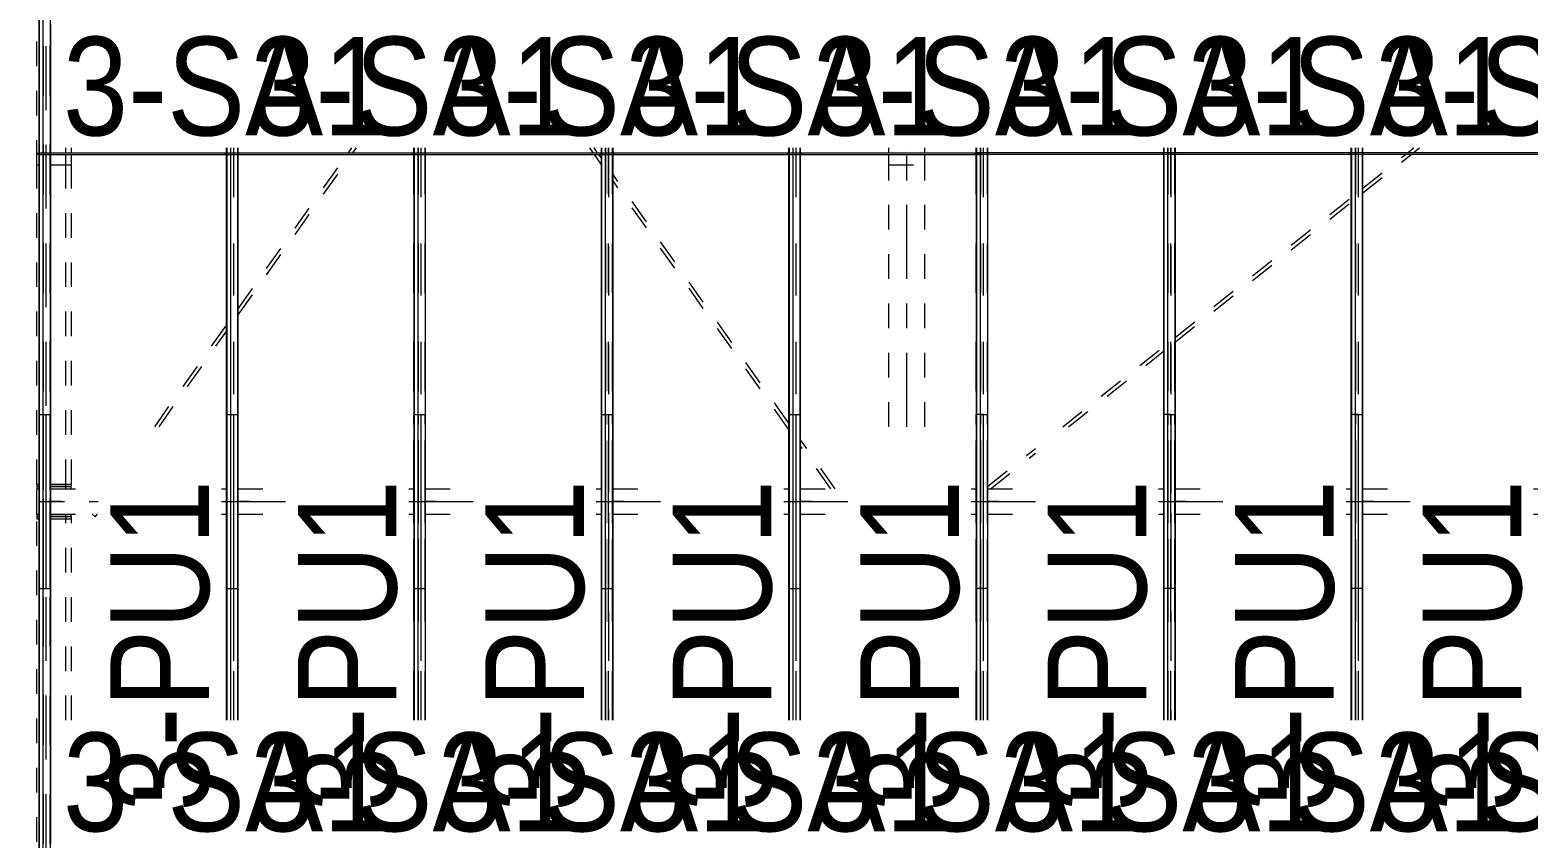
# Model space of a CAD drawing. Header units: millimetres. Extents: x -183 to 639, y -32 to 542.
# Drawn here: x 160.4 to 221.2, y 73 to 105.8 of the extents above; entities that cross this region are included whole.
import ezdxf

# ---------------------------------------------------------------- set-up
doc = ezdxf.new("R2010")
doc.units = ezdxf.units.MM
for name, pattern in [('XKITLINE00', [0]), ('XKITLINE01', [4, 1, -1, 1, -1]), ('XKITLINE02', [4, 2, -2]), ('XKITLINE03', [6, 3, -1, 1, -1])]:
    doc.linetypes.add(name, pattern=pattern)
for name, color, linetype, lineweight in [('Part', 2, 'Continuous', 0), ('PartMark', 7, 'Continuous', 0), ('S-grid', 1, 'Continuous', 0)]:
    doc.layers.add(name, color=color, linetype=linetype, lineweight=lineweight)
doc.styles.add('ARIAL', font='ARIAL.TTF')

# ---------------------------------------------------------------- blocks, each defined once
blk = doc.blocks.new('*A826')
at = {"layer": 'S-grid', "color": 1, "linetype": 'XKITLINE03', "lineweight": 0}
for p in [(196.01, 89.705), (196.01, 101.028)]:
    blk.add_line(p, (196.01, 101.028), dxfattribs=at)
blk = doc.blocks.new('*A886')
at = {"layer": 'Part', "color": 2, "linetype": 'XKITLINE00', "lineweight": 0}
for p, q in [((191.216, 101.028), (191.216, 100.828)), ((191.226, 101.028), (191.226, 100.828)), ((191.235, 101.028), (191.235, 100.828)), ((191.395, 83.146), (191.395, 101.028)), ((191.687, 83.146), (191.687, 101.028)), ((191.697, 83.146), (191.697, 101.028)), ((191.216, 100.758), (191.216, 83.146)), ((191.226, 100.758), (191.226, 83.146)), ((191.235, 100.758), (191.235, 83.146)), ((191.216, 83.146), (191.697, 83.146))]:
    blk.add_line(p, q, dxfattribs=at)
at = {"layer": 'Part', "color": 7, "linetype": 'XKITLINE02', "lineweight": 0}
for p, q in [((191.225, 83.146), (191.225, 101.028)), ((191.406, 83.146), (191.406, 101.028)), ((191.506, 101.028), (191.506, 83.146)), ((191.518, 83.146), (191.518, 101.028)), ((191.678, 83.146), (191.678, 101.028)), ((191.686, 83.146), (191.686, 101.028)), ((191.216, 100.828), (191.216, 100.758)), ((191.226, 100.828), (191.226, 100.758)), ((191.235, 100.828), (191.235, 100.758))]:
    blk.add_line(p, q, dxfattribs=at)
blk = doc.blocks.new('*A887')
at = {"layer": 'Part', "color": 2, "linetype": 'XKITLINE00', "lineweight": 0}
for p, q in [((183.611, 101.028), (183.611, 100.828)), ((183.621, 101.028), (183.621, 100.828)), ((183.63, 101.028), (183.63, 100.828)), ((183.79, 83.146), (183.79, 101.028)), ((184.082, 83.146), (184.082, 101.028)), ((184.092, 83.146), (184.092, 101.028)), ((183.611, 100.758), (183.611, 83.146)), ((183.621, 100.758), (183.621, 83.146)), ((183.63, 100.758), (183.63, 83.146)), ((183.611, 83.146), (184.092, 83.146))]:
    blk.add_line(p, q, dxfattribs=at)
at = {"layer": 'Part', "color": 7, "linetype": 'XKITLINE02', "lineweight": 0}
for p, q in [((183.62, 83.146), (183.62, 101.028)), ((183.802, 83.146), (183.802, 101.028)), ((183.901, 101.028), (183.901, 83.146)), ((183.913, 83.146), (183.913, 101.028)), ((184.073, 83.146), (184.073, 101.028)), ((184.081, 83.146), (184.081, 101.028)), ((183.611, 100.828), (183.611, 100.758)), ((183.621, 100.828), (183.621, 100.758)), ((183.63, 100.828), (183.63, 100.758))]:
    blk.add_line(p, q, dxfattribs=at)
blk = doc.blocks.new('*A888')
at = {"layer": 'Part', "color": 2, "linetype": 'XKITLINE00', "lineweight": 0}
for p, q in [((176.006, 101.028), (176.006, 100.828)), ((176.017, 101.028), (176.017, 100.828)), ((176.025, 101.028), (176.025, 100.828)), ((176.185, 83.146), (176.185, 101.028)), ((176.478, 83.146), (176.478, 101.028)), ((176.487, 83.146), (176.487, 101.028)), ((176.006, 100.758), (176.006, 83.146)), ((176.017, 100.758), (176.017, 83.146)), ((176.025, 100.758), (176.025, 83.146)), ((176.006, 83.146), (176.487, 83.146))]:
    blk.add_line(p, q, dxfattribs=at)
at = {"layer": 'Part', "color": 7, "linetype": 'XKITLINE02', "lineweight": 0}
for p, q in [((176.015, 83.146), (176.015, 101.028)), ((176.197, 83.146), (176.197, 101.028)), ((176.296, 101.028), (176.296, 83.146)), ((176.308, 83.146), (176.308, 101.028)), ((176.468, 83.146), (176.468, 101.028)), ((176.476, 83.146), (176.476, 101.028)), ((176.006, 100.828), (176.006, 100.758)), ((176.017, 100.828), (176.017, 100.758)), ((176.025, 100.828), (176.025, 100.758))]:
    blk.add_line(p, q, dxfattribs=at)
blk = doc.blocks.new('*A889')
at = {"layer": 'Part', "color": 2, "linetype": 'XKITLINE00', "lineweight": 0}
for p, q in [((168.401, 101.028), (168.401, 100.828)), ((168.412, 101.028), (168.412, 100.828)), ((168.42, 101.028), (168.42, 100.828)), ((168.58, 83.146), (168.58, 101.028)), ((168.873, 83.146), (168.873, 101.028)), ((168.882, 83.146), (168.882, 101.028)), ((168.401, 100.758), (168.401, 83.146)), ((168.412, 100.758), (168.412, 83.146)), ((168.42, 100.758), (168.42, 83.146)), ((168.401, 83.146), (168.882, 83.146))]:
    blk.add_line(p, q, dxfattribs=at)
at = {"layer": 'Part', "color": 7, "linetype": 'XKITLINE02', "lineweight": 0}
for p, q in [((168.41, 83.146), (168.41, 101.028)), ((168.592, 83.146), (168.592, 101.028)), ((168.691, 101.028), (168.691, 83.146)), ((168.703, 83.146), (168.703, 101.028)), ((168.863, 83.146), (168.863, 101.028)), ((168.871, 83.146), (168.871, 101.028)), ((168.401, 100.828), (168.401, 100.758)), ((168.412, 100.828), (168.412, 100.758)), ((168.42, 100.828), (168.42, 100.758))]:
    blk.add_line(p, q, dxfattribs=at)
blk = doc.blocks.new('*A890')
at = {"layer": 'Part', "color": 7, "linetype": 'XKITLINE02', "lineweight": 0}
for p, q in [((160.806, 83.146), (160.806, 132.558)), ((160.987, 83.146), (160.987, 132.558)), ((161.086, 132.558), (161.086, 83.146)), ((161.098, 83.146), (161.098, 132.558)), ((161.258, 83.146), (161.258, 132.558)), ((161.266, 83.146), (161.266, 132.558)), ((160.796, 100.828), (160.796, 100.758)), ((160.807, 100.828), (160.807, 100.758)), ((160.815, 100.828), (160.815, 100.758))]:
    blk.add_line(p, q, dxfattribs=at)
at = {"layer": 'Part', "color": 2, "linetype": 'XKITLINE00', "lineweight": 0}
for p, q in [((160.975, 83.146), (160.975, 132.558)), ((161.268, 83.146), (161.268, 132.558)), ((160.796, 115.206), (160.796, 100.828)), ((160.807, 115.206), (160.807, 100.828)), ((160.815, 115.206), (160.815, 100.828)), ((161.277, 101.028), (161.277, 106.028)), ((161.277, 83.146), (161.277, 101.028)), ((160.796, 100.758), (160.796, 83.146)), ((160.807, 100.758), (160.807, 83.146)), ((160.815, 100.758), (160.815, 83.146)), ((160.796, 83.146), (161.277, 83.146))]:
    blk.add_line(p, q, dxfattribs=at)
blk = doc.blocks.new('*A893')
at = {"layer": 'Part', "color": 2, "linetype": 'XKITLINE00', "lineweight": 0}
for p, q in [((206.426, 101.028), (206.426, 100.828)), ((206.436, 101.028), (206.436, 100.828)), ((206.444, 101.028), (206.444, 100.828)), ((206.605, 83.146), (206.605, 101.028)), ((206.897, 83.146), (206.897, 101.028)), ((206.906, 83.146), (206.906, 101.028)), ((206.426, 100.758), (206.426, 83.146)), ((206.436, 100.758), (206.436, 83.146)), ((206.444, 100.758), (206.444, 83.146)), ((206.906, 83.146), (206.426, 83.146))]:
    blk.add_line(p, q, dxfattribs=at)
at = {"layer": 'Part', "color": 7, "linetype": 'XKITLINE02', "lineweight": 0}
for p, q in [((206.435, 83.146), (206.435, 101.028)), ((206.616, 83.146), (206.616, 101.028)), ((206.716, 101.028), (206.716, 83.146)), ((206.727, 83.146), (206.727, 101.028)), ((206.888, 83.146), (206.888, 101.028)), ((206.896, 83.146), (206.896, 101.028)), ((206.426, 100.828), (206.426, 100.758)), ((206.436, 100.828), (206.436, 100.758)), ((206.444, 100.828), (206.444, 100.758))]:
    blk.add_line(p, q, dxfattribs=at)
blk = doc.blocks.new('*A897')
at = {"layer": 'Part', "color": 2, "linetype": 'XKITLINE00', "lineweight": 0}
for p, q in [((214.03, 101.028), (214.03, 100.828)), ((214.041, 101.028), (214.041, 100.828)), ((214.049, 101.028), (214.049, 100.828)), ((214.209, 83.146), (214.209, 101.028)), ((214.502, 83.146), (214.502, 101.028)), ((214.511, 83.146), (214.511, 101.028)), ((214.03, 100.758), (214.03, 83.146)), ((214.041, 100.758), (214.041, 83.146)), ((214.049, 100.758), (214.049, 83.146)), ((214.511, 83.146), (214.03, 83.146))]:
    blk.add_line(p, q, dxfattribs=at)
at = {"layer": 'Part', "color": 7, "linetype": 'XKITLINE02', "lineweight": 0}
for p, q in [((214.04, 83.146), (214.04, 101.028)), ((214.221, 83.146), (214.221, 101.028)), ((214.321, 101.028), (214.321, 83.146)), ((214.332, 83.146), (214.332, 101.028)), ((214.492, 83.146), (214.492, 101.028)), ((214.501, 83.146), (214.501, 101.028)), ((214.03, 100.828), (214.03, 100.758)), ((214.041, 100.828), (214.041, 100.758)), ((214.049, 100.828), (214.049, 100.758))]:
    blk.add_line(p, q, dxfattribs=at)
blk = doc.blocks.new('*A898')
at = {"layer": 'Part', "color": 2, "linetype": 'XKITLINE00', "lineweight": 0}
for p, q in [((198.821, 101.028), (198.821, 100.828)), ((198.831, 101.028), (198.831, 100.828)), ((198.839, 101.028), (198.839, 100.828)), ((199, 83.146), (199, 101.028)), ((199.292, 83.146), (199.292, 101.028)), ((199.301, 83.146), (199.301, 101.028)), ((198.821, 100.758), (198.821, 83.146)), ((198.831, 100.758), (198.831, 83.146)), ((198.839, 100.758), (198.839, 83.146)), ((199.301, 83.146), (198.821, 83.146))]:
    blk.add_line(p, q, dxfattribs=at)
at = {"layer": 'Part', "color": 7, "linetype": 'XKITLINE02', "lineweight": 0}
for p, q in [((198.83, 83.146), (198.83, 101.028)), ((199.011, 83.146), (199.011, 101.028)), ((199.111, 101.028), (199.111, 83.146)), ((199.122, 83.146), (199.122, 101.028)), ((199.283, 83.146), (199.283, 101.028)), ((199.291, 83.146), (199.291, 101.028)), ((198.821, 100.828), (198.821, 100.758)), ((198.831, 100.828), (198.831, 100.758)), ((198.839, 100.828), (198.839, 100.758))]:
    blk.add_line(p, q, dxfattribs=at)
blk = doc.blocks.new('*A902')
at = {"layer": 'S-grid', "color": 1, "linetype": 'XKITLINE03', "lineweight": 0}
for p, q in [((144.834, 86.676), (163.201, 86.676)), ((168.201, 86.676), (170.806, 86.676)), ((175.806, 86.676), (178.411, 86.676)), ((183.411, 86.676), (186.016, 86.676)), ((191.016, 86.676), (193.621, 86.676)), ((198.621, 86.676), (201.226, 86.676)), ((206.226, 86.676), (208.83, 86.676)), ((213.83, 86.676), (216.435, 86.676))]:
    blk.add_line(p, q, dxfattribs=at)
blk = doc.blocks.new('*A905')
at = {"layer": 'Part', "color": 4, "linetype": 'XKITLINE01', "lineweight": 0}
for p, q in [((183.285, 100.828), (183.144, 101.028)), ((183.465, 100.828), (183.323, 101.028)), ((183.611, 100.368), (183.335, 100.758)), ((183.611, 100.622), (183.515, 100.758)), ((191.216, 89.861), (184.092, 99.941)), ((191.216, 89.608), (184.092, 99.688)), ((193.104, 87.19), (191.697, 89.181)), ((192.924, 87.19), (191.697, 88.927))]:
    blk.add_line(p, q, dxfattribs=at)
blk = doc.blocks.new('*A906')
at = {"layer": 'Part', "color": 4, "linetype": 'XKITLINE01', "lineweight": 0}
for p, q in [((173.357, 100.828), (173.499, 101.028)), ((173.537, 100.828), (173.678, 101.028)), ((168.882, 94.496), (173.307, 100.758)), ((168.882, 94.242), (173.487, 100.758)), ((165.496, 89.705), (168.401, 93.816)), ((165.675, 89.705), (168.401, 93.562)), ((162.978, 86.143), (162.991, 86.161)), ((162.978, 86.143), (162.982, 86.137)), ((162.982, 86.137), (163.001, 86.121)), ((163.001, 86.121), (163.03, 86.1)), ((163.03, 86.1), (163.061, 86.079)), ((163.061, 86.079), (163.085, 86.063)), ((163.085, 86.063), (163.097, 86.058)), ((163.097, 86.058), (163.17, 86.161))]:
    blk.add_line(p, q, dxfattribs=at)
blk = doc.blocks.new('*A907')
at = {"layer": 'Part', "color": 4, "linetype": 'XKITLINE01', "lineweight": 0}
for p, q in [((160.719, 100.337), (160.719, 135.573)), ((161.889, 100.828), (161.889, 101.028)), ((161.894, 100.828), (161.894, 101.028)), ((160.719, 100.337), (160.796, 100.337)), ((161.277, 100.337), (161.889, 100.337)), ((161.889, 100.337), (161.889, 100.758)), ((161.889, 100.337), (161.894, 100.337)), ((161.894, 100.337), (161.894, 100.758))]:
    blk.add_line(p, q, dxfattribs=at)
blk = doc.blocks.new('*A908')
at = {"layer": 'Part', "color": 4, "linetype": 'XKITLINE01', "lineweight": 0}
for p, q in [((162.116, 100.828), (162.116, 101.028)), ((162.121, 100.828), (162.121, 101.028)), ((161.894, 100.337), (162.116, 100.337)), ((162.116, 100.337), (162.116, 100.758)), ((162.116, 100.337), (162.121, 100.337)), ((162.121, 100.337), (162.121, 100.758))]:
    blk.add_line(p, q, dxfattribs=at)
blk = doc.blocks.new('*A911')
at = {"layer": 'Part', "color": 4, "linetype": 'XKITLINE01', "lineweight": 0}
for p, q in [((216.325, 100.828), (216.576, 101.028)), ((216.56, 100.828), (216.812, 101.028)), ((214.511, 99.387), (216.236, 100.758)), ((214.511, 99.199), (216.472, 100.758)), ((206.906, 93.34), (214.03, 99.004)), ((206.906, 93.152), (214.03, 98.817)), ((202.335, 89.705), (206.426, 92.958)), ((202.571, 89.705), (206.426, 92.77)), ((199.301, 87.293), (201.226, 88.823)), ((199.408, 87.19), (201.226, 88.636))]:
    blk.add_line(p, q, dxfattribs=at)
blk = doc.blocks.new('*A912')
at = {"layer": 'Part', "color": 4, "linetype": 'XKITLINE01', "lineweight": 0}
for p, q in [((195.275, 100.828), (195.275, 101.028)), ((196.746, 100.828), (196.746, 101.028)), ((195.275, 100.337), (195.275, 100.758)), ((195.275, 100.337), (196.746, 100.337)), ((196.746, 100.337), (196.746, 100.758))]:
    blk.add_line(p, q, dxfattribs=at)
blk = doc.blocks.new('*A914')
at = {"layer": 'Part', "color": 4, "linetype": 'XKITLINE01', "lineweight": 0}
for p, q in [((195.275, 89.705), (195.275, 100.337)), ((195.275, 100.337), (196.746, 100.337)), ((196.746, 89.705), (196.746, 100.337))]:
    blk.add_line(p, q, dxfattribs=at)
blk = doc.blocks.new('*A959')
at = {"layer": 'Part', "color": 2, "linetype": 'XKITLINE00', "lineweight": 0}
for p, q in [((191.216, 90.205), (191.395, 90.205)), ((191.216, 90.205), (191.216, 77.793)), ((191.226, 90.205), (191.226, 77.793)), ((191.235, 90.205), (191.235, 77.793)), ((191.395, 90.205), (191.697, 90.205)), ((191.395, 77.793), (191.395, 90.205)), ((191.687, 77.793), (191.687, 90.205)), ((191.697, 77.793), (191.697, 90.205)), ((191.697, 77.793), (191.697, 90.205)), ((191.395, 77.793), (191.395, 77.793)), ((191.687, 77.793), (191.687, 77.793)), ((191.697, 77.793), (191.697, 77.793)), ((191.697, 77.793), (191.697, 77.793))]:
    blk.add_line(p, q, dxfattribs=at)
at = {"layer": 'Part', "color": 7, "linetype": 'XKITLINE02', "lineweight": 0}
for p, q in [((191.225, 77.793), (191.225, 90.205)), ((191.406, 77.793), (191.406, 90.205)), ((191.506, 90.205), (191.506, 77.793)), ((191.518, 77.793), (191.518, 90.205)), ((191.678, 77.793), (191.678, 90.205)), ((191.686, 77.793), (191.686, 90.205)), ((191.225, 77.793), (191.225, 77.793)), ((191.406, 77.793), (191.406, 77.793)), ((191.518, 77.793), (191.518, 77.793)), ((191.678, 77.793), (191.678, 77.793)), ((191.686, 77.793), (191.686, 77.793))]:
    blk.add_line(p, q, dxfattribs=at)
blk = doc.blocks.new('*A961')
at = {"layer": 'Part', "color": 2, "linetype": 'XKITLINE00', "lineweight": 0}
for p, q in [((183.611, 90.205), (183.79, 90.205)), ((183.611, 90.205), (183.611, 77.793)), ((183.621, 90.205), (183.621, 77.793)), ((183.63, 90.205), (183.63, 77.793)), ((183.79, 90.205), (184.092, 90.205)), ((183.79, 77.793), (183.79, 90.205)), ((184.082, 77.793), (184.082, 90.205)), ((184.092, 77.793), (184.092, 90.205)), ((183.79, 77.793), (183.79, 77.793)), ((184.082, 77.793), (184.082, 77.793)), ((184.092, 77.793), (184.092, 77.793))]:
    blk.add_line(p, q, dxfattribs=at)
at = {"layer": 'Part', "color": 7, "linetype": 'XKITLINE02', "lineweight": 0}
for p, q in [((183.62, 77.793), (183.62, 90.205)), ((183.802, 77.793), (183.802, 90.205)), ((183.901, 90.205), (183.901, 77.793)), ((183.913, 77.793), (183.913, 90.205)), ((184.073, 77.793), (184.073, 90.205)), ((184.081, 77.793), (184.081, 90.205)), ((183.62, 77.793), (183.62, 77.793)), ((183.802, 77.793), (183.802, 77.793)), ((183.913, 77.793), (183.913, 77.793)), ((184.073, 77.793), (184.073, 77.793)), ((184.081, 77.793), (184.081, 77.793))]:
    blk.add_line(p, q, dxfattribs=at)
blk = doc.blocks.new('*A963')
at = {"layer": 'Part', "color": 2, "linetype": 'XKITLINE00', "lineweight": 0}
for p, q in [((176.006, 90.205), (176.185, 90.205)), ((176.006, 90.205), (176.006, 77.793)), ((176.017, 90.205), (176.017, 77.793)), ((176.025, 90.205), (176.025, 77.793)), ((176.185, 90.205), (176.487, 90.205)), ((176.185, 77.793), (176.185, 90.205)), ((176.478, 77.793), (176.478, 90.205)), ((176.487, 77.793), (176.487, 90.205)), ((176.487, 77.793), (176.487, 90.205)), ((176.487, 77.793), (176.487, 77.793))]:
    blk.add_line(p, q, dxfattribs=at)
at = {"layer": 'Part', "color": 7, "linetype": 'XKITLINE02', "lineweight": 0}
for p, q in [((176.015, 77.793), (176.015, 90.205)), ((176.197, 77.793), (176.197, 90.205)), ((176.296, 90.205), (176.296, 77.793)), ((176.308, 77.793), (176.308, 90.205)), ((176.468, 77.793), (176.468, 90.205)), ((176.476, 77.793), (176.476, 90.205))]:
    blk.add_line(p, q, dxfattribs=at)
blk = doc.blocks.new('*A965')
at = {"layer": 'Part', "color": 2, "linetype": 'XKITLINE00', "lineweight": 0}
for p, q in [((168.401, 90.205), (168.58, 90.205)), ((168.401, 90.205), (168.401, 77.793)), ((168.412, 90.205), (168.412, 77.793)), ((168.42, 90.205), (168.42, 77.793)), ((168.58, 90.205), (168.882, 90.205)), ((168.58, 77.793), (168.58, 90.205)), ((168.873, 77.793), (168.873, 90.205)), ((168.882, 77.793), (168.882, 90.205))]:
    blk.add_line(p, q, dxfattribs=at)
at = {"layer": 'Part', "color": 7, "linetype": 'XKITLINE02', "lineweight": 0}
for p, q in [((168.41, 77.793), (168.41, 90.205)), ((168.592, 77.793), (168.592, 90.205)), ((168.691, 90.205), (168.691, 77.793)), ((168.703, 77.793), (168.703, 90.205)), ((168.863, 77.793), (168.863, 90.205)), ((168.871, 77.793), (168.871, 90.205))]:
    blk.add_line(p, q, dxfattribs=at)
blk = doc.blocks.new('*A967')
at = {"layer": 'Part', "color": 2, "linetype": 'XKITLINE00', "lineweight": 0}
for p, q in [((160.796, 90.205), (160.975, 90.205)), ((160.796, 90.205), (160.796, 72.593)), ((160.807, 90.205), (160.807, 72.593)), ((160.815, 90.205), (160.815, 72.593)), ((160.975, 90.205), (161.277, 90.205)), ((160.975, 40.793), (160.975, 90.205)), ((161.268, 40.793), (161.268, 90.205)), ((161.277, 77.793), (161.277, 90.205)), ((161.277, 72.793), (161.277, 77.793))]:
    blk.add_line(p, q, dxfattribs=at)
at = {"layer": 'Part', "color": 7, "linetype": 'XKITLINE02', "lineweight": 0}
for p, q in [((160.806, 40.793), (160.806, 90.205)), ((160.987, 40.793), (160.987, 90.205)), ((161.086, 90.205), (161.086, 40.793)), ((161.098, 40.793), (161.098, 90.205)), ((161.258, 40.793), (161.258, 90.205)), ((161.266, 40.793), (161.266, 90.205))]:
    blk.add_line(p, q, dxfattribs=at)
blk = doc.blocks.new('*A973')
at = {"layer": 'Part', "color": 2, "linetype": 'XKITLINE00', "lineweight": 0}
for p, q in [((206.605, 90.205), (206.426, 90.205)), ((206.426, 90.205), (206.426, 77.793)), ((206.436, 90.205), (206.436, 77.793)), ((206.444, 90.205), (206.444, 77.793)), ((206.605, 90.205), (206.906, 90.205)), ((206.605, 77.793), (206.605, 90.205)), ((206.897, 77.793), (206.897, 90.205)), ((206.906, 77.793), (206.906, 90.205)), ((206.906, 77.793), (206.906, 90.205)), ((206.906, 77.793), (206.906, 77.793))]:
    blk.add_line(p, q, dxfattribs=at)
at = {"layer": 'Part', "color": 7, "linetype": 'XKITLINE02', "lineweight": 0}
for p, q in [((206.435, 77.793), (206.435, 90.205)), ((206.727, 90.205), (206.605, 90.205)), ((206.616, 77.793), (206.616, 90.205)), ((206.716, 90.205), (206.716, 77.793)), ((206.727, 77.793), (206.727, 90.205)), ((206.888, 77.793), (206.888, 90.205)), ((206.896, 77.793), (206.896, 90.205))]:
    blk.add_line(p, q, dxfattribs=at)
blk = doc.blocks.new('*A981')
at = {"layer": 'Part', "color": 2, "linetype": 'XKITLINE00', "lineweight": 0}
for p, q in [((214.209, 90.205), (214.03, 90.205)), ((214.03, 90.205), (214.03, 77.793)), ((214.041, 90.205), (214.041, 77.793)), ((214.049, 90.205), (214.049, 77.793)), ((214.209, 90.205), (214.511, 90.205)), ((214.209, 77.793), (214.209, 90.205)), ((214.502, 77.793), (214.502, 90.205)), ((214.511, 77.793), (214.511, 90.205)), ((214.209, 77.793), (214.209, 77.793)), ((214.502, 77.793), (214.502, 77.793))]:
    blk.add_line(p, q, dxfattribs=at)
at = {"layer": 'Part', "color": 7, "linetype": 'XKITLINE02', "lineweight": 0}
for p, q in [((214.04, 77.793), (214.04, 90.205)), ((214.332, 90.205), (214.209, 90.205)), ((214.221, 77.793), (214.221, 90.205)), ((214.321, 90.205), (214.321, 77.793)), ((214.332, 77.793), (214.332, 90.205)), ((214.492, 77.793), (214.492, 90.205)), ((214.501, 77.793), (214.501, 90.205)), ((214.04, 77.793), (214.04, 77.793)), ((214.221, 77.793), (214.221, 77.793)), ((214.332, 77.793), (214.332, 77.793)), ((214.492, 77.793), (214.492, 77.793)), ((214.501, 77.793), (214.501, 77.793))]:
    blk.add_line(p, q, dxfattribs=at)
blk = doc.blocks.new('*A983')
at = {"layer": 'Part', "color": 2, "linetype": 'XKITLINE00', "lineweight": 0}
for p, q in [((199, 90.205), (198.821, 90.205)), ((198.821, 90.205), (198.821, 77.793)), ((198.831, 90.205), (198.831, 77.793)), ((198.839, 90.205), (198.839, 77.793)), ((199, 90.205), (199.301, 90.205)), ((199, 77.793), (199, 90.205)), ((199.292, 77.793), (199.292, 90.205)), ((199.301, 77.793), (199.301, 90.205)), ((199, 77.793), (199, 77.793)), ((199.292, 77.793), (199.292, 77.793))]:
    blk.add_line(p, q, dxfattribs=at)
at = {"layer": 'Part', "color": 7, "linetype": 'XKITLINE02', "lineweight": 0}
for p, q in [((198.83, 77.793), (198.83, 90.205)), ((199.122, 90.205), (199, 90.205)), ((199.011, 77.793), (199.011, 90.205)), ((199.111, 90.205), (199.111, 77.793)), ((199.122, 77.793), (199.122, 90.205)), ((199.283, 77.793), (199.283, 90.205)), ((199.291, 77.793), (199.291, 90.205)), ((198.83, 77.793), (198.83, 77.793)), ((199.011, 77.793), (199.011, 77.793)), ((199.122, 77.793), (199.122, 77.793)), ((199.283, 77.793), (199.283, 77.793)), ((199.291, 77.793), (199.291, 77.793))]:
    blk.add_line(p, q, dxfattribs=at)
blk = doc.blocks.new('*A989')
at = {"layer": 'Part', "color": 7, "linetype": 'XKITLINE02', "lineweight": 0}
for p, q in [((198.793, 100.793), (198.795, 100.818)), ((198.795, 100.768), (198.793, 100.793)), ((198.795, 100.818), (198.799, 100.828)), ((198.799, 100.758), (198.795, 100.768)), ((199.323, 100.828), (198.799, 100.828)), ((198.799, 100.828), (198.804, 100.818)), ((198.804, 100.768), (198.799, 100.758)), ((199.323, 100.758), (198.799, 100.758)), ((198.804, 100.818), (198.805, 100.793)), ((198.805, 100.793), (198.804, 100.768)), ((206.906, 100.828), (206.605, 100.828)), ((206.906, 100.758), (206.605, 100.758))]:
    blk.add_line(p, q, dxfattribs=at)
at = {"layer": 'Part', "color": 2, "linetype": 'XKITLINE00', "lineweight": 0}
for p, q in [((206.605, 100.828), (199.323, 100.828)), ((206.605, 100.758), (199.323, 100.758)), ((206.928, 100.828), (206.906, 100.828)), ((206.928, 100.758), (206.906, 100.758)), ((206.924, 100.818), (206.922, 100.793)), ((206.922, 100.793), (206.924, 100.768)), ((206.928, 100.828), (206.924, 100.818)), ((206.924, 100.768), (206.928, 100.758)), ((206.932, 100.818), (206.928, 100.828)), ((206.928, 100.758), (206.932, 100.768)), ((206.934, 100.793), (206.932, 100.818)), ((206.932, 100.768), (206.934, 100.793))]:
    blk.add_line(p, q, dxfattribs=at)
blk = doc.blocks.new('*A993')
at = {"layer": 'Part', "color": 4, "linetype": 'XKITLINE01', "lineweight": 0}
for p, q in [((176.487, 86.69), (176.928, 86.69)), ((176.928, 86.661), (176.487, 86.661)), ((176.928, 86.69), (176.928, 86.661))]:
    blk.add_line(p, q, dxfattribs=at)
blk = doc.blocks.new('*A996')
at = {"layer": 'Part', "color": 4, "linetype": 'XKITLINE01', "lineweight": 0}
for p, q in [((191.697, 86.69), (192.138, 86.69)), ((192.138, 86.661), (191.697, 86.661)), ((192.138, 86.69), (192.138, 86.661))]:
    blk.add_line(p, q, dxfattribs=at)
blk = doc.blocks.new('*A997')
at = {"layer": 'Part', "color": 4, "linetype": 'XKITLINE01', "lineweight": 0}
for p, q in [((184.092, 86.69), (184.533, 86.69)), ((184.533, 86.661), (184.092, 86.661)), ((184.533, 86.69), (184.533, 86.661))]:
    blk.add_line(p, q, dxfattribs=at)
blk = doc.blocks.new('*A998')
at = {"layer": 'Part', "color": 4, "linetype": 'XKITLINE01', "lineweight": 0}
for p, q in [((161.894, 100.337), (162.116, 100.337)), ((162.116, 87.378), (162.116, 100.337)), ((162.116, 100.337), (162.121, 100.337)), ((162.121, 87.378), (162.121, 100.337)), ((162.116, 87.378), (162.121, 87.378))]:
    blk.add_line(p, q, dxfattribs=at)
blk = doc.blocks.new('*A999')
at = {"layer": 'Part', "color": 4, "linetype": 'XKITLINE01', "lineweight": 0}
for p, q in [((160.719, 87.378), (160.719, 100.337)), ((160.719, 100.337), (160.796, 100.337)), ((161.277, 100.337), (161.889, 100.337)), ((161.889, 87.378), (161.889, 100.337)), ((161.889, 100.337), (161.894, 100.337)), ((161.894, 87.378), (161.894, 100.337)), ((160.719, 87.378), (160.796, 87.378)), ((161.277, 87.378), (161.889, 87.378)), ((161.889, 87.378), (161.894, 87.378))]:
    blk.add_line(p, q, dxfattribs=at)
blk = doc.blocks.new('*A1000')
at = {"layer": 'Part', "color": 4, "linetype": 'XKITLINE01', "lineweight": 0}
for p, q in [((198.621, 87.19), (198.821, 87.19)), ((199.301, 87.19), (201.226, 87.19)), ((206.226, 87.19), (206.426, 87.19)), ((206.906, 87.19), (208.83, 87.19)), ((213.83, 87.19), (214.03, 87.19)), ((214.511, 87.19), (216.435, 87.19)), ((221.435, 87.19), (221.635, 87.19)), ((222.116, 87.19), (224.04, 87.19)), ((229.04, 87.19), (229.24, 87.19)), ((229.721, 87.19), (231.645, 87.19)), ((236.645, 87.19), (236.845, 87.19)), ((237.326, 87.19), (239.25, 87.19)), ((244.25, 87.19), (244.45, 87.19)), ((244.931, 87.19), (246.855, 87.19)), ((251.855, 87.19), (252.055, 87.19)), ((252.535, 87.19), (253.234, 87.19)), ((198.621, 86.161), (198.821, 86.161)), ((199.301, 86.161), (201.226, 86.161)), ((206.226, 86.161), (206.426, 86.161)), ((206.906, 86.161), (208.83, 86.161)), ((213.83, 86.161), (214.03, 86.161)), ((214.511, 86.161), (216.435, 86.161)), ((221.435, 86.161), (221.635, 86.161)), ((222.116, 86.161), (224.04, 86.161)), ((229.04, 86.161), (229.24, 86.161)), ((229.721, 86.161), (231.645, 86.161)), ((236.645, 86.161), (236.845, 86.161)), ((237.326, 86.161), (239.25, 86.161)), ((244.25, 86.161), (244.45, 86.161)), ((244.931, 86.161), (246.855, 86.161)), ((251.855, 86.161), (252.055, 86.161)), ((252.535, 86.161), (253.234, 86.161))]:
    blk.add_line(p, q, dxfattribs=at)
blk = doc.blocks.new('*A1034')
at = {"layer": 'Part', "color": 4, "linetype": 'XKITLINE01', "lineweight": 0}
for p, q in [((214.511, 86.69), (214.953, 86.69)), ((214.953, 86.661), (214.511, 86.661)), ((214.953, 86.69), (214.953, 86.661))]:
    blk.add_line(p, q, dxfattribs=at)
blk = doc.blocks.new('*A1035')
at = {"layer": 'Part', "color": 4, "linetype": 'XKITLINE01', "lineweight": 0}
for p, q in [((206.906, 86.69), (207.348, 86.69)), ((207.348, 86.661), (206.906, 86.661)), ((207.348, 86.69), (207.348, 86.661))]:
    blk.add_line(p, q, dxfattribs=at)
blk = doc.blocks.new('*A1036')
at = {"layer": 'Part', "color": 4, "linetype": 'XKITLINE01', "lineweight": 0}
for p, q in [((199.301, 86.69), (199.743, 86.69)), ((199.743, 86.661), (199.301, 86.661)), ((199.743, 86.69), (199.743, 86.661))]:
    blk.add_line(p, q, dxfattribs=at)
blk = doc.blocks.new('*A1077')
at = {"layer": 'Part', "color": 2, "linetype": 'XKITLINE00', "lineweight": 0}
for p, q in [((160.769, 100.793), (160.77, 100.818)), ((160.77, 100.768), (160.769, 100.793)), ((160.77, 100.818), (160.775, 100.828)), ((160.775, 100.758), (160.77, 100.768)), ((160.775, 100.828), (160.975, 100.828)), ((160.775, 100.758), (160.975, 100.758)), ((161.277, 100.828), (168.58, 100.828)), ((161.277, 100.758), (168.58, 100.758)), ((168.882, 100.828), (168.903, 100.828)), ((168.882, 100.758), (168.903, 100.758)), ((168.899, 100.818), (168.897, 100.793)), ((168.897, 100.793), (168.899, 100.768)), ((168.903, 100.828), (168.899, 100.818)), ((168.899, 100.768), (168.903, 100.758)), ((168.908, 100.818), (168.903, 100.828)), ((168.903, 100.758), (168.908, 100.768)), ((168.91, 100.793), (168.908, 100.818)), ((168.908, 100.768), (168.91, 100.793))]:
    blk.add_line(p, q, dxfattribs=at)
at = {"layer": 'Part', "color": 7, "linetype": 'XKITLINE02', "lineweight": 0}
for p, q in [((160.775, 100.828), (160.779, 100.818)), ((160.779, 100.768), (160.775, 100.758)), ((160.779, 100.818), (160.781, 100.793)), ((160.781, 100.793), (160.779, 100.768)), ((160.975, 100.828), (161.277, 100.828)), ((160.975, 100.758), (161.277, 100.758)), ((168.58, 100.828), (168.882, 100.828)), ((168.58, 100.758), (168.882, 100.758))]:
    blk.add_line(p, q, dxfattribs=at)
blk = doc.blocks.new('*A1078')
at = {"layer": 'Part', "color": 7, "linetype": 'XKITLINE02', "lineweight": 0}
for p, q in [((168.374, 100.793), (168.375, 100.818)), ((168.375, 100.768), (168.374, 100.793)), ((168.375, 100.818), (168.38, 100.828)), ((168.38, 100.758), (168.375, 100.768)), ((168.38, 100.828), (168.903, 100.828)), ((168.38, 100.828), (168.384, 100.818)), ((168.384, 100.768), (168.38, 100.758)), ((168.38, 100.758), (168.903, 100.758)), ((168.384, 100.818), (168.386, 100.793)), ((168.386, 100.793), (168.384, 100.768)), ((176.185, 100.828), (176.487, 100.828)), ((176.185, 100.758), (176.487, 100.758))]:
    blk.add_line(p, q, dxfattribs=at)
at = {"layer": 'Part', "color": 2, "linetype": 'XKITLINE00', "lineweight": 0}
for p, q in [((168.903, 100.828), (176.185, 100.828)), ((168.903, 100.758), (176.185, 100.758)), ((176.487, 100.828), (176.508, 100.828)), ((176.487, 100.758), (176.508, 100.758)), ((176.504, 100.818), (176.502, 100.793)), ((176.502, 100.793), (176.504, 100.768)), ((176.508, 100.828), (176.504, 100.818)), ((176.504, 100.768), (176.508, 100.758)), ((176.513, 100.818), (176.508, 100.828)), ((176.508, 100.758), (176.513, 100.768)), ((176.514, 100.793), (176.513, 100.818)), ((176.513, 100.768), (176.514, 100.793))]:
    blk.add_line(p, q, dxfattribs=at)
blk = doc.blocks.new('*A1079')
at = {"layer": 'Part', "color": 7, "linetype": 'XKITLINE02', "lineweight": 0}
for p, q in [((175.978, 100.793), (175.98, 100.818)), ((175.98, 100.768), (175.978, 100.793)), ((175.98, 100.818), (175.985, 100.828)), ((175.985, 100.758), (175.98, 100.768)), ((175.985, 100.828), (176.508, 100.828)), ((175.985, 100.828), (175.989, 100.818)), ((175.989, 100.768), (175.985, 100.758)), ((175.985, 100.758), (176.508, 100.758)), ((175.989, 100.818), (175.991, 100.793)), ((175.991, 100.793), (175.989, 100.768)), ((183.79, 100.828), (184.092, 100.828)), ((183.79, 100.758), (184.092, 100.758))]:
    blk.add_line(p, q, dxfattribs=at)
at = {"layer": 'Part', "color": 2, "linetype": 'XKITLINE00', "lineweight": 0}
for p, q in [((176.508, 100.828), (183.79, 100.828)), ((176.508, 100.758), (183.79, 100.758)), ((184.092, 100.828), (184.113, 100.828)), ((184.092, 100.758), (184.113, 100.758)), ((184.109, 100.818), (184.107, 100.793)), ((184.107, 100.793), (184.109, 100.768)), ((184.113, 100.828), (184.109, 100.818)), ((184.109, 100.768), (184.113, 100.758)), ((184.118, 100.818), (184.113, 100.828)), ((184.113, 100.758), (184.118, 100.768)), ((184.119, 100.793), (184.118, 100.818)), ((184.118, 100.768), (184.119, 100.793))]:
    blk.add_line(p, q, dxfattribs=at)
blk = doc.blocks.new('*A1080')
at = {"layer": 'Part', "color": 7, "linetype": 'XKITLINE02', "lineweight": 0}
for p, q in [((183.583, 100.793), (183.585, 100.818)), ((183.585, 100.768), (183.583, 100.793)), ((183.585, 100.818), (183.589, 100.828)), ((183.589, 100.758), (183.585, 100.768)), ((183.589, 100.828), (184.113, 100.828)), ((183.589, 100.828), (183.594, 100.818)), ((183.594, 100.768), (183.589, 100.758)), ((183.589, 100.758), (184.113, 100.758)), ((183.594, 100.818), (183.596, 100.793)), ((183.596, 100.793), (183.594, 100.768)), ((191.395, 100.828), (191.697, 100.828)), ((191.395, 100.758), (191.697, 100.758))]:
    blk.add_line(p, q, dxfattribs=at)
at = {"layer": 'Part', "color": 2, "linetype": 'XKITLINE00', "lineweight": 0}
for p, q in [((184.113, 100.828), (191.395, 100.828)), ((184.113, 100.758), (191.395, 100.758)), ((191.697, 100.828), (191.718, 100.828)), ((191.697, 100.758), (191.718, 100.758)), ((191.714, 100.818), (191.712, 100.793)), ((191.712, 100.793), (191.714, 100.768)), ((191.718, 100.828), (191.714, 100.818)), ((191.714, 100.768), (191.718, 100.758)), ((191.722, 100.818), (191.718, 100.828)), ((191.718, 100.758), (191.722, 100.768)), ((191.724, 100.793), (191.722, 100.818)), ((191.722, 100.768), (191.724, 100.793))]:
    blk.add_line(p, q, dxfattribs=at)
blk = doc.blocks.new('*A1081')
at = {"layer": 'Part', "color": 7, "linetype": 'XKITLINE02', "lineweight": 0}
for p, q in [((191.188, 100.793), (191.19, 100.818)), ((191.19, 100.768), (191.188, 100.793)), ((191.19, 100.818), (191.194, 100.828)), ((191.194, 100.758), (191.19, 100.768)), ((191.194, 100.828), (191.718, 100.828)), ((191.194, 100.828), (191.199, 100.818)), ((191.199, 100.768), (191.194, 100.758)), ((191.194, 100.758), (191.718, 100.758)), ((191.199, 100.818), (191.2, 100.793)), ((191.2, 100.793), (191.199, 100.768)), ((199.301, 100.828), (199, 100.828)), ((199.301, 100.758), (199, 100.758))]:
    blk.add_line(p, q, dxfattribs=at)
at = {"layer": 'Part', "color": 2, "linetype": 'XKITLINE00', "lineweight": 0}
for p, q in [((191.718, 100.828), (199, 100.828)), ((191.718, 100.758), (199, 100.758)), ((199.323, 100.828), (199.301, 100.828)), ((199.323, 100.758), (199.301, 100.758)), ((199.319, 100.818), (199.317, 100.793)), ((199.317, 100.793), (199.319, 100.768)), ((199.323, 100.828), (199.319, 100.818)), ((199.319, 100.768), (199.323, 100.758)), ((199.327, 100.818), (199.323, 100.828)), ((199.323, 100.758), (199.327, 100.768)), ((199.329, 100.793), (199.327, 100.818)), ((199.327, 100.768), (199.329, 100.793))]:
    blk.add_line(p, q, dxfattribs=at)
blk = doc.blocks.new('*A1096')
at = {"layer": 'Part', "color": 4, "linetype": 'XKITLINE01', "lineweight": 0}
for p, q in [((160.719, 87.19), (160.796, 87.19)), ((160.719, 86.161), (160.719, 87.19)), ((161.277, 87.19), (163.201, 87.19)), ((168.201, 87.19), (168.401, 87.19)), ((168.882, 87.19), (170.806, 87.19)), ((175.806, 87.19), (176.006, 87.19)), ((176.487, 87.19), (178.411, 87.19)), ((183.411, 87.19), (183.611, 87.19)), ((184.092, 87.19), (186.016, 87.19)), ((191.016, 87.19), (191.216, 87.19)), ((191.697, 87.19), (193.621, 87.19)), ((160.719, 86.161), (160.796, 86.161)), ((161.277, 86.161), (163.201, 86.161)), ((168.201, 86.161), (168.401, 86.161)), ((168.882, 86.161), (170.806, 86.161)), ((175.806, 86.161), (176.006, 86.161)), ((176.487, 86.161), (178.411, 86.161)), ((183.411, 86.161), (183.611, 86.161)), ((184.092, 86.161), (186.016, 86.161)), ((191.016, 86.161), (191.216, 86.161)), ((191.697, 86.161), (193.621, 86.161))]:
    blk.add_line(p, q, dxfattribs=at)
blk = doc.blocks.new('*A1097')
at = {"layer": 'Part', "color": 4, "linetype": 'XKITLINE01', "lineweight": 0}
for p, q in [((160.719, 50.867), (160.719, 85.973)), ((160.719, 85.973), (160.796, 85.973)), ((161.277, 85.973), (161.889, 85.973)), ((161.889, 77.793), (161.889, 85.973)), ((161.889, 85.973), (161.894, 85.973)), ((161.894, 77.793), (161.894, 85.973))]:
    blk.add_line(p, q, dxfattribs=at)
blk = doc.blocks.new('*A1098')
at = {"layer": 'Part', "color": 4, "linetype": 'XKITLINE01', "lineweight": 0}
for p, q in [((162.116, 77.793), (162.116, 85.973)), ((162.116, 85.973), (162.121, 85.973)), ((162.121, 77.793), (162.121, 85.973))]:
    blk.add_line(p, q, dxfattribs=at)
blk = doc.blocks.new('*A1099')
at = {"layer": 'Part', "color": 4, "linetype": 'XKITLINE01', "lineweight": 0}
for p, q in [((160.724, 86.073), (160.724, 86.161)), ((160.724, 86.073), (160.796, 86.073)), ((161.277, 86.073), (162.111, 86.073)), ((161.894, 86.073), (161.894, 86.161)), ((162.111, 86.073), (162.111, 86.161))]:
    blk.add_line(p, q, dxfattribs=at)
blk = doc.blocks.new('*A1100')
at = {"layer": 'Part', "color": 4, "linetype": 'XKITLINE01', "lineweight": 0}
for p, q in [((160.724, 86.061), (160.796, 86.061)), ((160.724, 85.973), (160.724, 86.061)), ((161.277, 86.061), (162.127, 86.061)), ((161.894, 86.061), (161.894, 85.973)), ((161.894, 85.973), (162.127, 85.973)), ((162.127, 85.973), (162.127, 86.061))]:
    blk.add_line(p, q, dxfattribs=at)
blk = doc.blocks.new('*A1101')
at = {"layer": 'Part', "color": 4, "linetype": 'XKITLINE01', "lineweight": 0}
for p, q in [((160.724, 87.278), (160.796, 87.278)), ((160.724, 87.19), (160.724, 87.278)), ((161.277, 87.278), (162.111, 87.278)), ((161.894, 87.19), (161.894, 87.278)), ((162.111, 87.19), (162.111, 87.278))]:
    blk.add_line(p, q, dxfattribs=at)
blk = doc.blocks.new('*A1102')
at = {"layer": 'Part', "color": 4, "linetype": 'XKITLINE01', "lineweight": 0}
for p, q in [((160.724, 87.29), (160.724, 87.378)), ((160.724, 87.29), (160.796, 87.29)), ((161.277, 87.29), (162.127, 87.29)), ((161.894, 87.29), (161.894, 87.378)), ((161.894, 87.378), (162.127, 87.378)), ((162.127, 87.29), (162.127, 87.378))]:
    blk.add_line(p, q, dxfattribs=at)
blk = doc.blocks.new('*A1103')
at = {"layer": 'Part', "color": 4, "linetype": 'XKITLINE01', "lineweight": 0}
for p, q in [((168.882, 86.69), (169.323, 86.69)), ((169.323, 86.661), (168.882, 86.661)), ((169.323, 86.69), (169.323, 86.661))]:
    blk.add_line(p, q, dxfattribs=at)
blk = doc.blocks.new('*A1104')
at = {"layer": 'Part', "color": 4, "linetype": 'XKITLINE01', "lineweight": 0}
for p, q in [((161.277, 86.69), (161.719, 86.69)), ((161.719, 86.661), (161.277, 86.661)), ((161.719, 86.69), (161.719, 86.661))]:
    blk.add_line(p, q, dxfattribs=at)
blk = doc.blocks.new('*A1129')
at = {"layer": 'Part', "color": 7, "linetype": 'XKITLINE02', "lineweight": 0}
for p, q in [((206.398, 100.793), (206.4, 100.818)), ((206.4, 100.768), (206.398, 100.793)), ((206.4, 100.818), (206.404, 100.828)), ((206.404, 100.758), (206.4, 100.768)), ((206.928, 100.828), (206.404, 100.828)), ((206.404, 100.828), (206.408, 100.818)), ((206.408, 100.768), (206.404, 100.758)), ((206.928, 100.758), (206.404, 100.758)), ((206.408, 100.818), (206.41, 100.793)), ((206.41, 100.793), (206.408, 100.768)), ((214.511, 100.828), (214.209, 100.828)), ((214.511, 100.758), (214.209, 100.758))]:
    blk.add_line(p, q, dxfattribs=at)
at = {"layer": 'Part', "color": 2, "linetype": 'XKITLINE00', "lineweight": 0}
for p, q in [((214.209, 100.828), (206.928, 100.828)), ((214.209, 100.758), (206.928, 100.758)), ((214.533, 100.828), (214.511, 100.828)), ((214.533, 100.758), (214.511, 100.758)), ((214.528, 100.818), (214.527, 100.793)), ((214.527, 100.793), (214.528, 100.768)), ((214.533, 100.828), (214.528, 100.818)), ((214.528, 100.768), (214.533, 100.758)), ((214.537, 100.818), (214.533, 100.828)), ((214.533, 100.758), (214.537, 100.768)), ((214.539, 100.793), (214.537, 100.818)), ((214.537, 100.768), (214.539, 100.793))]:
    blk.add_line(p, q, dxfattribs=at)
blk = doc.blocks.new('*A1130')
at = {"layer": 'Part', "color": 7, "linetype": 'XKITLINE02', "lineweight": 0}
for p, q in [((214.003, 100.793), (214.005, 100.818)), ((214.005, 100.768), (214.003, 100.793)), ((214.005, 100.818), (214.009, 100.828)), ((214.009, 100.758), (214.005, 100.768)), ((214.533, 100.828), (214.009, 100.828)), ((214.009, 100.828), (214.013, 100.818)), ((214.013, 100.768), (214.009, 100.758)), ((214.533, 100.758), (214.009, 100.758)), ((214.013, 100.818), (214.015, 100.793)), ((214.015, 100.793), (214.013, 100.768)), ((222.116, 100.828), (221.814, 100.828)), ((222.116, 100.758), (221.814, 100.758))]:
    blk.add_line(p, q, dxfattribs=at)
at = {"layer": 'Part', "color": 2, "linetype": 'XKITLINE00', "lineweight": 0}
for p, q in [((221.814, 100.828), (214.533, 100.828)), ((221.814, 100.758), (214.533, 100.758)), ((222.138, 100.828), (222.116, 100.828)), ((222.138, 100.758), (222.116, 100.758)), ((222.133, 100.818), (222.132, 100.793)), ((222.132, 100.793), (222.133, 100.768)), ((222.138, 100.828), (222.133, 100.818)), ((222.133, 100.768), (222.138, 100.758)), ((222.142, 100.818), (222.138, 100.828)), ((222.138, 100.758), (222.142, 100.768)), ((222.144, 100.793), (222.142, 100.818)), ((222.142, 100.768), (222.144, 100.793))]:
    blk.add_line(p, q, dxfattribs=at)
blk = doc.blocks.new('*A1750')
at = {"layer": 'PartMark', "color": 3, "style": 'ARIAL', "width": 0.85}
blk.add_text('3-SA1', height=4, dxfattribs=at).set_placement((192.194, 73.293))
blk = doc.blocks.new('*A1751')
at = {"layer": 'PartMark', "color": 3, "style": 'ARIAL', "width": 0.85}
blk.add_text('3-SA1', height=4, dxfattribs=at).set_placement((192.194, 101.528))
blk = doc.blocks.new('*A1754')
at = {"layer": 'PartMark', "color": 3, "style": 'ARIAL', "width": 0.85}
blk.add_text('3-PU1', height=4, rotation=90.00021, dxfattribs=at).set_placement((205.726, 74.086))
blk = doc.blocks.new('*A1764')
at = {"layer": 'PartMark', "color": 3, "style": 'ARIAL', "width": 0.85}
blk.add_text('3-SA1', height=4, dxfattribs=at).set_placement((199.799, 73.293))
blk = doc.blocks.new('*A1765')
at = {"layer": 'PartMark', "color": 3, "style": 'ARIAL', "width": 0.85}
blk.add_text('3-SA1', height=4, dxfattribs=at).set_placement((199.799, 101.528))
blk = doc.blocks.new('*A1775')
at = {"layer": 'PartMark', "color": 3, "style": 'ARIAL', "width": 0.85}
blk.add_text('3-PU1', height=4, rotation=90.00021, dxfattribs=at).set_placement((190.516, 74.086))
blk = doc.blocks.new('*A1776')
at = {"layer": 'PartMark', "color": 3, "style": 'ARIAL', "width": 0.85}
blk.add_text('3-PU1', height=4, rotation=90.00021, dxfattribs=at).set_placement((182.911, 74.086))
blk = doc.blocks.new('*A1777')
at = {"layer": 'PartMark', "color": 3, "style": 'ARIAL', "width": 0.85}
blk.add_text('3-PU1', height=4, rotation=90.00021, dxfattribs=at).set_placement((175.306, 74.086))
blk = doc.blocks.new('*A1778')
at = {"layer": 'PartMark', "color": 3, "style": 'ARIAL', "width": 0.85}
blk.add_text('3-PU1', height=4, rotation=90.00021, dxfattribs=at).set_placement((167.701, 74.086))
blk = doc.blocks.new('*A1781')
at = {"layer": 'PartMark', "color": 3, "style": 'ARIAL', "width": 0.85}
blk.add_text('3-SA1', height=4, dxfattribs=at).set_placement((169.38, 73.293))
blk = doc.blocks.new('*A1782')
at = {"layer": 'PartMark', "color": 3, "style": 'ARIAL', "width": 0.85}
blk.add_text('3-SA1', height=4, dxfattribs=at).set_placement((161.775, 73.293))
blk = doc.blocks.new('*A1785')
at = {"layer": 'PartMark', "color": 3, "style": 'ARIAL', "width": 0.85}
blk.add_text('3-SA1', height=4, dxfattribs=at).set_placement((184.589, 73.293))
blk = doc.blocks.new('*A1786')
at = {"layer": 'PartMark', "color": 3, "style": 'ARIAL', "width": 0.85}
blk.add_text('3-SA1', height=4, dxfattribs=at).set_placement((176.985, 73.293))
blk = doc.blocks.new('*A1787')
at = {"layer": 'PartMark', "color": 3, "style": 'ARIAL', "width": 0.85}
blk.add_text('3-SA1', height=4, dxfattribs=at).set_placement((161.775, 101.528))
blk = doc.blocks.new('*A1788')
at = {"layer": 'PartMark', "color": 3, "style": 'ARIAL', "width": 0.85}
blk.add_text('3-SA1', height=4, dxfattribs=at).set_placement((169.38, 101.528))
blk = doc.blocks.new('*A1789')
at = {"layer": 'PartMark', "color": 3, "style": 'ARIAL', "width": 0.85}
blk.add_text('3-SA1', height=4, dxfattribs=at).set_placement((176.985, 101.528))
blk = doc.blocks.new('*A1790')
at = {"layer": 'PartMark', "color": 3, "style": 'ARIAL', "width": 0.85}
blk.add_text('3-SA1', height=4, dxfattribs=at).set_placement((184.589, 101.528))
blk = doc.blocks.new('*A1791')
at = {"layer": 'PartMark', "color": 3, "style": 'ARIAL', "width": 0.85}
blk.add_text('3-PU1', height=4, rotation=90.00021, dxfattribs=at).set_placement((198.121, 74.086))
blk = doc.blocks.new('*A1806')
at = {"layer": 'PartMark', "color": 3, "style": 'ARIAL', "width": 0.85}
blk.add_text('3-PU1', height=4, rotation=90.00021, dxfattribs=at).set_placement((220.935, 74.086))
blk = doc.blocks.new('*A1810')
at = {"layer": 'PartMark', "color": 3, "style": 'ARIAL', "width": 0.85}
blk.add_text('3-PU1', height=4, rotation=90.00021, dxfattribs=at).set_placement((213.33, 74.086))
blk = doc.blocks.new('*A1816')
at = {"layer": 'PartMark', "color": 3, "style": 'ARIAL', "width": 0.85}
blk.add_text('3-SA1', height=4, dxfattribs=at).set_placement((207.404, 73.293))
blk = doc.blocks.new('*A1817')
at = {"layer": 'PartMark', "color": 3, "style": 'ARIAL', "width": 0.85}
blk.add_text('3-SA1', height=4, dxfattribs=at).set_placement((215.009, 73.293))
blk = doc.blocks.new('*A1823')
at = {"layer": 'PartMark', "color": 3, "style": 'ARIAL', "width": 0.85}
blk.add_text('3-SA1', height=4, dxfattribs=at).set_placement((207.404, 101.528))
blk = doc.blocks.new('*A1824')
at = {"layer": 'PartMark', "color": 3, "style": 'ARIAL', "width": 0.85}
blk.add_text('3-SA1', height=4, dxfattribs=at).set_placement((215.009, 101.528))

msp = doc.modelspace()

# ---------------------------------------------------------------- block references
at = {"lineweight": 0}
for name in ['*A826', '*A907', '*A908', '*A912', '*A890', '*A889', '*A888', '*A887', '*A886', '*A898', '*A893', '*A897', '*A905', '*A906', '*A911', '*A1787', '*A1788', '*A1789', '*A1790', '*A1751', '*A1765', '*A1823', '*A1824', '*A999', '*A1077', '*A998', '*A1078', '*A1079', '*A1080', '*A1081', '*A914', '*A989', '*A1129', '*A1130', '*A967', '*A965', '*A963', '*A961', '*A959', '*A983', '*A973', '*A981', '*A902', '*A1096', '*A1102', '*A1101', '*A1778', '*A1777', '*A1776', '*A1775', '*A1791', '*A1000', '*A1754', '*A1810', '*A1806', '*A1104', '*A1103', '*A993', '*A997', '*A996', '*A1036', '*A1035', '*A1034', '*A1097', '*A1099', '*A1100', '*A1098', '*A1782', '*A1781', '*A1786', '*A1785', '*A1750', '*A1764', '*A1816', '*A1817']:
    msp.add_blockref(name, (0, 0), dxfattribs=at)

doc.saveas('drawing.dxf')
